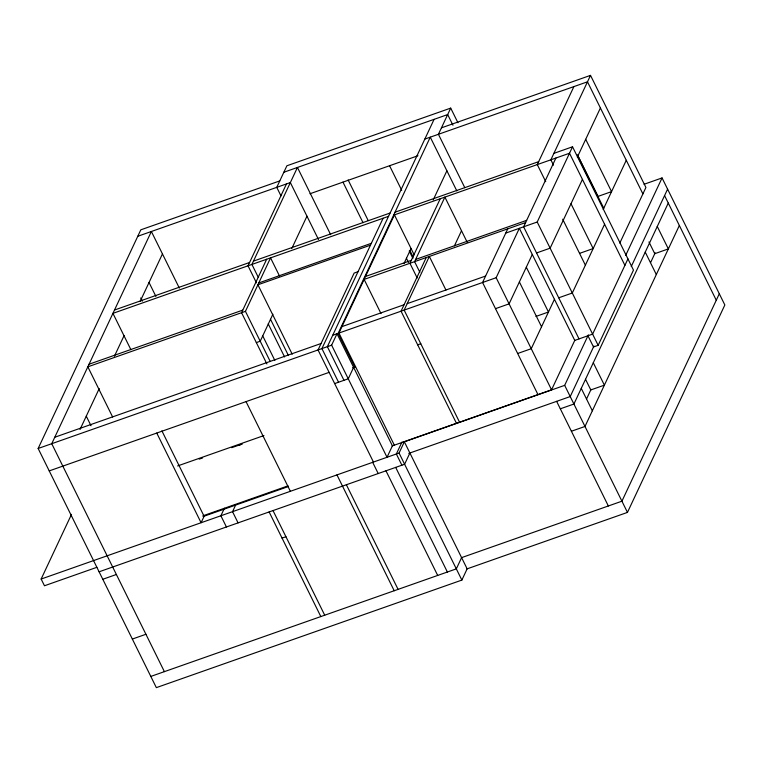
<?xml version="1.0" encoding="UTF-8"?>
<svg xmlns="http://www.w3.org/2000/svg" width="763" height="763" viewBox="0 0 763 763"><rect width="100%" height="100%" fill="white"/><g stroke="black" fill="none" stroke-linecap="round" stroke-linejoin="round"><path stroke-width="1.14" d="M96.882 567.31L44.473 585.765L41.145 579.041L399.068 453.041L404.352 441.796L467.137 568.845L461.863 580.09L156.348 687.635L38.15 448.482L140.812 229.825L279.792 180.898M80.01 429.502L99.228 388.567M114.402 356.245L124.131 335.539M140.201 301.309L162.452 253.917M41.145 579.041L71.512 514.357M286.468 183.94L248.032 265.801L256.473 282.882M266.668 259.239L241.566 312.706L266.888 363.951M112.638 416.999L87.831 366.822L245.448 311.342L270.55 257.875L279.516 276.025M291.8 248.509L306.964 216.196M272.896 314.222L260.221 341.233L256.339 342.597M224.427 508.225L220.879 515.769L226.42 526.975M235.567 505.201L232.534 511.668L238.066 522.874M383.121 218.237L321.919 348.586L338.543 382.225M434.09 119.352L327.356 346.679L343.979 380.308M331.628 345.172L336.998 333.746L392.401 445.84L387.032 457.275L331.628 345.172L38.15 448.482M457.953 122.757L450.704 108.108L438.42 134.288L464.801 187.679M353.612 367.375L348.252 378.801L334.661 383.589M433.222 199.896L446.889 170.798M403.98 263.55L411.047 248.509M440.232 198.752L409.931 263.283L417.208 277.999M426.24 257.541L401.052 311.19L456.455 423.293M454.424 245.829L461.51 230.741M401.92 442.139L396.35 453.995L401.891 465.201M573.9 86.6L537.286 164.589L545.726 181.67M507.757 228.843L482.569 282.491L537.972 394.595M409.884 453.003L404.609 464.247L99.095 571.802M619.814 243.063L645.918 187.469L590.514 75.365L550.867 159.801L553.509 165.142M332.725 335.243L496.16 277.713L519.355 228.299L574.758 340.403L551.563 389.817L392.125 445.945M555.912 158.027L523.628 226.802L579.031 338.896M505.774 233.087L537.209 222.014L572.536 146.792L633.481 270.102L598.154 345.324L593.5 346.965L587.958 335.758M577.343 157.121L600.414 107.974M532.288 254.46L509.083 303.874L495.502 308.653M582.427 179.4L550.142 248.175L536.551 252.954M554.443 299.296L531.248 348.71L517.657 353.498M603.199 209.434L626.27 160.287M604.592 224.246L572.307 293.011L558.716 297.799M461.596 557.629L456.322 568.874L150.807 676.428M401.634 442.75L564.677 385.353L588.387 334.843M625.727 255.319L662.055 177.932L724.85 304.981L627.463 512.402L466.946 568.912M627.939 258.895L592.622 334.118L574.568 340.47M593.929 346.049L570.219 396.56L408.796 453.384M631.268 266.525L667.596 189.148M668.264 203.072L573.91 404.037L560.319 408.815M586.537 399.001L591.077 389.33M650.62 262.52L655.159 252.849M679.347 225.495L584.992 426.46L571.401 431.238M719.309 293.774L621.921 501.196L461.405 557.696M450.704 108.108L286.888 165.781L276.759 187.355L280.984 195.891M283.855 172.238L447.681 114.564L452.955 125.237M441.443 127.841L590.514 75.365M137.788 236.272L290.35 182.567L318.495 239.534M424.829 139.076L587.481 81.813L642.894 193.916M309.988 193.745L417.971 155.728M553.9 153.353L572.536 146.792M114.498 310.036L249.587 262.482M253.469 261.108L390.122 213.011M395.034 212.2L538.668 161.642M388.558 216.33L112.934 313.355L130.874 349.654M393.651 215.147L569.503 153.249L624.907 265.343M258.771 282.949L371.352 243.311M370.484 245.161L257.913 284.79L292.21 354.185M89.042 364.237L242.777 310.121M358.019 271.704L354.137 273.078L318.037 349.959L373.45 462.054M365.515 276.454L411.324 260.336M415.635 259.43L526.661 220.345M525.621 222.558L364.123 279.411L381.014 313.574M644.067 184.274L662.055 177.932M341.967 326.602L404.075 304.742M407.184 303.645L485.602 276.044M54.764 437.247L321.07 343.503M579.575 253.364L593.166 248.576L571.001 203.74M49.233 470.905L329.12 372.373M352.611 367.728L355.558 366.688M417.666 344.828L420.775 343.731M535.931 316.435L548.473 312.019L526.308 267.184M177.617 465.945L263.941 435.559M199.257 459.116L202.615 457.934M231.761 447.671L241.852 444.123M238.619 445.344L241.985 444.161M202.844 515.845L288.052 485.859M203.177 516.522L288.376 486.527M102.786 579.27L116.377 574.491M282.052 538.096L285.934 536.732M132.333 639.06L145.924 634.272M664.573 195.595L716.276 300.231M657.267 226.487L668.35 248.91L654.759 253.688L648.96 241.947M645.24 252.114L656.314 274.537M585.698 139.314L611.554 191.627L597.963 196.415L577.391 154.775M577.906 155.91L603.762 208.223M562.693 219.2L585.374 265.171M537.209 222.014L598.154 345.324M593.299 362.74L604.382 385.162L590.791 389.941L585.517 379.268M581.263 388.367L592.346 410.79M519.384 281.929L541.549 326.774M564.677 385.353L627.463 512.402M456.846 190.941L430.265 137.159L338.162 333.336L354.785 366.965M496.16 277.713L551.563 389.817M556.628 401.348L608.34 505.974M467.28 242.405L444.886 197.112L414.595 261.642L419.869 272.315M389.569 165.733L401.7 190.283M445.964 290.083L429.34 256.444L404.152 310.102L459.555 422.206M414.195 254.871L394.423 214.88L338.934 333.059L394.337 445.163M413.155 257.083L410.008 250.722L409.235 250.998L412.897 258.419M406.412 258.209L408.51 262.453M348.119 179.944L368.176 220.517M342.978 182.128L363.035 222.701M330.684 234.708L297.446 167.45L251.914 264.427L258.247 277.246M399.068 453.041L461.863 580.09M395.682 467.395L447.385 572.021M385.973 470.809L437.685 575.436M372.668 462.33L378.21 473.537M270.522 319.296L288.462 355.587M268.223 323.865L284.58 356.96M346.373 484.743L398.086 589.379M336.96 474.901L394.204 590.743M262.73 335.882L274.861 360.441M245.448 311.342L270.245 361.519M246.048 401.624L290.369 491.305M179.334 288.08L151.37 231.494L51.741 443.704L164.388 671.64M273.011 510.571L324.723 615.207M269.129 511.944L320.832 616.571M149.033 282.491L155.89 296.368M140.726 297.951L142.309 301.156M161.899 430.866L204.112 516.284L201.089 522.731L156.758 433.05M86.276 416.159L91.026 425.764"/></g></svg>
